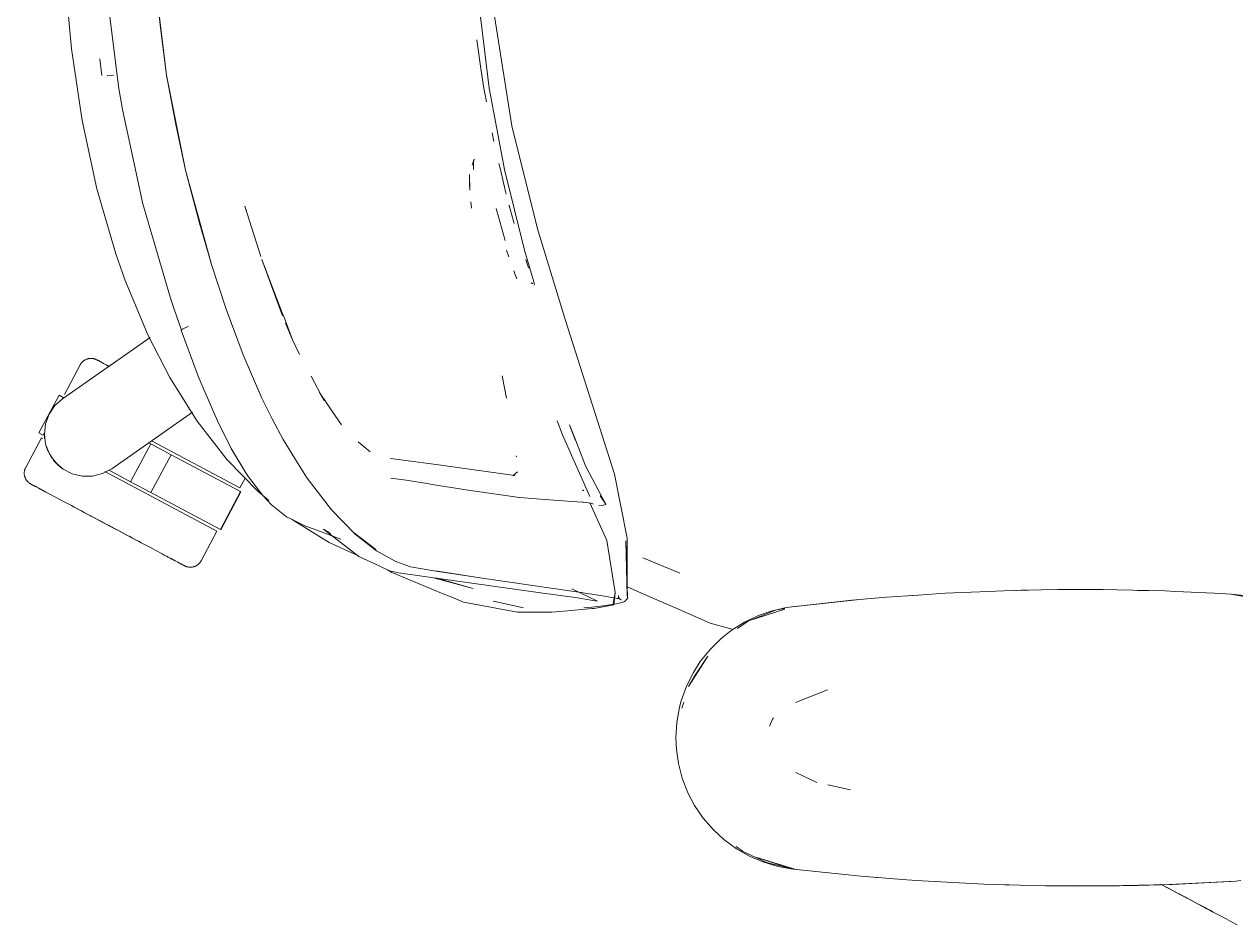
# Model space of a CAD drawing. Header units: millimetres. Extents: x 155927 to 295199, y -4084 to 97293.
# Drawn here: x 190773 to 191169.2, y 11001.5 to 11296 of the extents above; entities that cross this region are included whole.
import ezdxf

# ---------------------------------------------------------------- set-up
doc = ezdxf.new("R2010")
doc.units = ezdxf.units.MM
doc.header["$MEASUREMENT"] = 0
doc.layers.add('G-IMPT', color=8, linetype='CONTINUOUS', lineweight=9)
doc.layers.add('I-FURN', color=8, linetype='CONTINUOUS', lineweight=9)

msp = doc.modelspace()

# ---------------------------------------------------------------- linework, layer by layer
at = {"layer": 'G-IMPT'}
for p, q in [((190788.44, 11287.95), (190786.18, 11313.52)), ((190815.7, 11310.84), (190819.53, 11279.25)), ((190815.74, 11310.88), (190819.53, 11279.33)), ((190815.74, 11310.88), (190817.58, 11294.8)), ((190800.18, 11305.14), (190803.99, 11274.97)), ((190925.09, 11275.11), (190921.79, 11302.03)), ((190932.49, 11262.76), (190926.49, 11300.67)), ((190819.53, 11279.33), (190817.58, 11294.8)), ((190921.18, 11289.26), (190920.99, 11290.92)), ((190791.93, 11264.53), (190788.44, 11287.95)), ((190922.47, 11280.74), (190921.18, 11289.26)), ((190798.34, 11279.24), (190797.69, 11284.66)), ((190802.2, 11279.29), (190800.1, 11279.21)), ((190800.1, 11279.21), (190800.21, 11279.21)), ((190825.7, 11248.2), (190819.53, 11279.33)), ((190819.53, 11279.33), (190822.62, 11263.22)), ((190825.7, 11248.2), (190819.53, 11279.25)), ((190922.47, 11280.74), (190923.32, 11275.11)), ((190923.32, 11275.11), (190923.57, 11273.48)), ((190930.02, 11248.44), (190925.09, 11275.11)), ((190803.99, 11274.97), (190805.18, 11268.05)), ((190924.12, 11270.58), (190923.57, 11273.48)), ((190811.84, 11237.26), (190805.18, 11268.05)), ((190796.75, 11242.16), (190791.93, 11264.53)), ((190825.7, 11248.2), (190822.62, 11263.22)), ((190926.05, 11260.48), (190926.58, 11257.66)), ((190932.49, 11262.76), (190940.8, 11229.07)), ((190920.14, 11251.85), (190919.45, 11249.9)), ((190919.92, 11250.8), (190920.14, 11251.85)), ((190830.35, 11230.95), (190825.7, 11248.2)), ((190825.7, 11248.2), (190834.08, 11217.7)), ((190825.7, 11248.2), (190834.13, 11217.79)), ((190919.88, 11248.63), (190919.89, 11248.49)), ((190919.92, 11250.8), (190919.89, 11248.49)), ((190928.25, 11250.43), (190928.7, 11248.46)), ((190930.26, 11241.7), (190928.7, 11248.46)), ((190930.02, 11248.44), (190936.57, 11222.12)), ((190918.6, 11246.79), (190918.69, 11241.73)), ((190918.6, 11246.79), (190918.6, 11244.01)), ((190918.69, 11241.73), (190918.6, 11244.01)), ((190802.92, 11220.92), (190796.75, 11242.16)), ((190930.26, 11241.7), (190930.59, 11240.41)), ((190811.84, 11237.26), (190820.79, 11206.44)), ((190845.15, 11236.52), (190846.23, 11233.08)), ((190845.15, 11236.52), (190850.4, 11220.03)), ((190919, 11237.94), (190919.21, 11235.85)), ((190930.29, 11225.22), (190927.36, 11235.69)), ((190931.56, 11236.69), (190931.51, 11236.86)), ((190931.87, 11235.55), (190931.56, 11236.69)), ((190931.87, 11235.55), (190932.99, 11231.55)), ((190932.99, 11231.55), (190933.2, 11230.86)), ((190830.35, 11230.95), (190834.13, 11217.79)), ((190949.98, 11199.1), (190940.8, 11229.07)), ((190802.92, 11220.92), (190805.99, 11212.19)), ((190930.73, 11222.13), (190931.46, 11219.92)), ((190936.57, 11222.12), (190939.64, 11211.69)), ((190834.08, 11217.7), (190839.09, 11202.79)), ((190850.68, 11219.04), (190857.5, 11200.64)), ((190850.68, 11219.04), (190857.39, 11201.59)), ((190937.73, 11216.92), (190936.99, 11219.02)), ((190937.73, 11216.92), (190937.97, 11216.26)), ((190805.99, 11212.19), (190813.51, 11194.21)), ((190933.44, 11214.37), (190933.07, 11215.38)), ((190933.44, 11214.37), (190934.06, 11212.71)), ((190939.71, 11211.42), (190939.64, 11211.69)), ((190938.75, 11211.44), (190938.96, 11211.29)), ((190938.75, 11211.44), (190939.36, 11211.05)), ((190939.78, 11211.13), (190939.71, 11211.42)), ((190939.75, 11210.67), (190939.84, 11210.9)), ((190939.84, 11210.9), (190939.78, 11211.13)), ((190820.79, 11206.44), (190821.98, 11202.83)), ((190824.39, 11195.9), (190821.98, 11202.83)), ((190844.55, 11187.91), (190839.09, 11202.79)), ((190857.39, 11201.59), (190858.06, 11199.87)), ((190860.78, 11192.79), (190858.06, 11199.87)), ((190824.35, 11195.9), (190824.38, 11196.03)), ((190829.92, 11180.94), (190824.35, 11195.9)), ((190824.38, 11196.03), (190824.79, 11196.3)), ((190824.38, 11196.03), (190824.4, 11196.08)), ((190824.38, 11196.03), (190824.39, 11195.9)), ((190824.79, 11196.3), (190824.4, 11196.08)), ((190825.62, 11196.68), (190824.79, 11196.3)), ((190824.97, 11196.4), (190824.79, 11196.3)), ((190825.62, 11196.68), (190824.97, 11196.4)), ((190825.62, 11196.68), (190826.67, 11197.11)), ((190825.62, 11196.68), (190826.08, 11196.88)), ((190826.67, 11197.11), (190826.08, 11196.88)), ((190860.78, 11192.79), (190858.47, 11198.23)), ((190949.98, 11199.1), (190965.97, 11148.86)), ((190820.6, 11180.44), (190813.51, 11194.21)), ((190862.98, 11187.94), (190860.78, 11192.79)), ((190844.55, 11187.91), (190850.73, 11173.68)), ((190829.58, 11166.14), (190820.6, 11180.44)), ((190831.4, 11177.25), (190829.92, 11180.94)), ((190866.85, 11180.89), (190871.04, 11172.79)), ((190929.26, 11180.99), (190930.67, 11173.73)), ((190836.17, 11166.3), (190831.4, 11177.25)), ((190854.12, 11166.95), (190850.73, 11173.68)), ((190869.53, 11175.56), (190872.09, 11171.81)), ((190869.53, 11175.56), (190871.04, 11172.79)), ((190872.09, 11171.81), (190872.48, 11171.23)), ((190872.48, 11171.23), (190875.98, 11166.1)), ((190829.58, 11166.14), (190839.38, 11153.54)), ((190836.39, 11165.85), (190836.17, 11166.3)), ((190836.17, 11166.3), (190840.7, 11157.24)), ((190836.17, 11166.3), (190840.39, 11157.84)), ((190836.39, 11165.85), (190840.7, 11157.24)), ((190854.12, 11166.95), (190857.68, 11160.16)), ((190875.98, 11166.1), (190876.73, 11164.99)), ((190947.25, 11166.26), (190949, 11161.68)), ((190953.29, 11160.04), (190951.27, 11164.94)), ((190951.27, 11164.94), (190953.3, 11159.84)), ((190953.3, 11159.84), (190951.5, 11164.37)), ((190861.45, 11153.93), (190857.68, 11160.16)), ((190949, 11161.68), (190957.92, 11141.52)), ((190840.7, 11157.24), (190840.39, 11157.84)), ((190840.7, 11157.24), (190845.43, 11149.25)), ((190882.25, 11159.46), (190886.16, 11156.13)), ((190956.55, 11151.57), (190953.29, 11160.04)), ((190849.34, 11143.25), (190839.38, 11153.54)), ((190861.45, 11153.93), (190865.34, 11147.84)), ((190906.11, 11152.19), (190892.75, 11153.96)), ((190892.75, 11153.96), (190893.22, 11153.82)), ((190933.94, 11154.51), (190933.9, 11154.86)), ((190846.3, 11147.96), (190845.43, 11149.25)), ((190906.11, 11152.19), (190933.44, 11148.45)), ((190934.29, 11149.56), (190932.73, 11148.32)), ((190932.94, 11148.36), (190933.18, 11148.4)), ((190933.44, 11148.45), (190933.18, 11148.4)), ((190956.55, 11151.57), (190961.83, 11141.46)), ((190965.97, 11148.86), (190970.17, 11127.9)), ((190851.01, 11141.83), (190846.3, 11147.96)), ((190865.5, 11147.58), (190865.34, 11147.84)), ((190873.53, 11137.14), (190865.5, 11147.58)), ((190897.92, 11146.83), (190892.84, 11147.58)), ((190897.92, 11146.83), (190904.75, 11145.77)), ((190904.75, 11145.77), (190906.41, 11145.51)), ((190918.19, 11143.64), (190906.41, 11145.51)), ((190853.01, 11140.25), (190849.34, 11143.25)), ((190851.01, 11141.83), (190853.91, 11138.8)), ((190919.74, 11143.39), (190918.19, 11143.64)), ((190934.95, 11141.18), (190919.74, 11143.39)), ((190934.95, 11141.18), (190935.03, 11141.17)), ((190935.03, 11141.17), (190943.28, 11140.56)), ((190952.12, 11139.92), (190943.28, 11140.56)), ((190955.54, 11143.69), (190955.98, 11143.42)), ((190963.18, 11139.01), (190961.33, 11141.71)), ((190963.18, 11139.01), (190961.83, 11141.46)), ((190858.77, 11134.94), (190853.91, 11138.8)), ((190881.26, 11129.24), (190873.53, 11137.14)), ((190952.12, 11139.92), (190955.53, 11139.67)), ((190955.9, 11139.63), (190955.53, 11139.67)), ((190955.9, 11139.63), (190958.36, 11139.34)), ((190963.54, 11127.2), (190957.95, 11139.49)), ((190958.36, 11139.34), (190958.42, 11139.32)), ((190959.19, 11139.04), (190958.42, 11139.32)), ((190960.93, 11138.57), (190962.46, 11138.73)), ((190962.46, 11138.73), (190963.15, 11138.88)), ((190963.15, 11138.88), (190963.18, 11139.01)), ((190963.18, 11139.01), (190963.21, 11139.18)), ((190859.91, 11134.33), (190858.77, 11134.94)), ((190859.91, 11134.33), (190862.34, 11133.15)), ((190861.26, 11133.63), (190860.5, 11134.13)), ((190861.26, 11133.63), (190872.71, 11126.51)), ((190862.34, 11133.15), (190864.57, 11132.08)), ((190876.48, 11127.57), (190864.57, 11132.08)), ((190870.82, 11130.8), (190882.47, 11121.89)), ((190870.82, 11130.8), (190873.16, 11129.46)), ((190888, 11124.15), (190881.05, 11129.55)), ((190881.05, 11129.55), (190884.62, 11126.74)), ((190881.26, 11129.24), (190888.23, 11123.82)), ((190872.71, 11126.51), (190881.34, 11122.53)), ((190888, 11124.15), (190884.62, 11126.74)), ((190963.54, 11127.2), (190966.25, 11110.15)), ((190969.73, 11127.01), (190970.31, 11108.57)), ((190969.73, 11127.01), (190970.21, 11109.03)), ((190970.17, 11127.9), (190970.21, 11109.03)), ((190882.47, 11121.89), (190889.05, 11118.82)), ((190888.23, 11123.82), (190894.06, 11120.54)), ((190894.48, 11120.32), (190894.06, 11120.54)), ((190975.31, 11121.47), (190987.17, 11116.55)), ((190889.05, 11118.82), (190892.41, 11117.25)), ((190891.8, 11117.54), (190892.97, 11116.77)), ((190895.4, 11116.61), (190892.41, 11117.25)), ((190892.97, 11116.77), (190909.42, 11109.97)), ((190894.48, 11120.32), (190899.27, 11118.57)), ((190942.62, 11109.93), (190895.4, 11116.61)), ((190899.27, 11118.57), (190906.94, 11117.27)), ((190922.11, 11114.97), (190906.94, 11117.27)), ((190922.11, 11114.97), (190907.52, 11117.2)), ((190922.71, 11114.88), (190907.52, 11117.2)), ((190919.83, 11111.48), (190906.88, 11114.99)), ((190919.83, 11111.48), (190907.94, 11114.84)), ((190922.71, 11114.88), (190953.59, 11110.32)), ((190987.43, 11116.44), (190987.17, 11116.55)), ((190909.42, 11109.97), (190912.79, 11108.58)), ((190942.62, 11109.93), (190953.28, 11108.49)), ((190952.04, 11111.3), (190960.47, 11107.3)), ((190953.59, 11110.32), (190961.44, 11109.21)), ((190967.71, 11108.1), (190961.44, 11109.21)), ((190965.57, 11106.57), (190966.25, 11110.15)), ((190965.57, 11106.57), (190966.19, 11110.12)), ((190966.19, 11110.12), (190965.8, 11106.16)), ((190967.36, 11108.65), (190967.28, 11109.15)), ((190967.36, 11108.65), (190967.68, 11108.11)), ((190970.34, 11108.45), (190970.15, 11109.32)), ((190970.15, 11109.32), (190970.17, 11109.21)), ((190970.21, 11109.03), (190970.17, 11109.21)), ((190978.37, 11108.44), (190970.2, 11112.01)), ((190970.31, 11108.57), (190970.21, 11109.03)), ((191065.29, 11109.31), (191055, 11108.58)), ((191063.25, 11109.17), (191061.83, 11109.04)), ((191063.25, 11109.17), (191065.15, 11109.26)), ((191065.29, 11109.31), (191074.16, 11109.87)), ((191085.47, 11110.41), (191074.16, 11109.87)), ((191085.47, 11110.41), (191093.34, 11110.7)), ((191105.65, 11111), (191093.34, 11110.7)), ((191097.21, 11110.78), (191098.87, 11110.86)), ((191098.87, 11110.86), (191100.95, 11110.86)), ((191105.65, 11111), (191111.12, 11111.07)), ((191125.84, 11111.08), (191111.12, 11111.07)), ((191130.35, 11111.02), (191125.84, 11111.08)), ((191130.35, 11111.02), (191146.02, 11110.64)), ((191137.07, 11110.85), (191139.29, 11110.85)), ((191142.62, 11110.7), (191139.29, 11110.85)), ((191146.02, 11110.64), (191149.56, 11110.52)), ((191162.12, 11109.91), (191149.56, 11110.52)), ((191162.12, 11109.91), (191167.79, 11109.62)), ((191174.91, 11108.25), (191167.56, 11109.62)), ((191167.79, 11109.62), (191171.79, 11109.12)), ((190916.65, 11106.99), (190912.79, 11108.58)), ((190934.34, 11103.75), (190916.65, 11106.99)), ((190926.9, 11107.2), (190926.32, 11107.36)), ((190936.21, 11105.16), (190926.9, 11107.2)), ((190949.44, 11104.06), (190958.76, 11104.87)), ((190954.58, 11108.28), (190953.28, 11108.49)), ((190959.6, 11107.45), (190954.58, 11108.28)), ((190958.59, 11105.38), (190956, 11105.17)), ((190958.59, 11105.38), (190963.28, 11105.9)), ((190958.76, 11104.87), (190959.23, 11104.91)), ((190963.48, 11105.72), (190959.23, 11104.91)), ((190960.47, 11107.3), (190959.6, 11107.45)), ((190963.89, 11105.98), (190963.28, 11105.9)), ((190963.48, 11105.72), (190965.8, 11106.16)), ((190963.89, 11105.98), (190967.17, 11106.51)), ((190967.09, 11108.27), (190968.18, 11107.71)), ((190967.09, 11108.27), (190967.71, 11108.1)), ((190967.17, 11106.51), (190969.03, 11107.06)), ((190967.68, 11108.11), (190968.18, 11107.71)), ((190969.57, 11107.39), (190969.03, 11107.06)), ((190969.57, 11107.39), (190969.94, 11107.88)), ((190970.34, 11108.45), (190969.94, 11107.88)), ((190986.2, 11105.02), (190978.37, 11108.44)), ((190997.33, 11100.16), (190986.2, 11105.02)), ((191022.17, 11105.24), (191017.2, 11104.09)), ((191021.71, 11104.95), (191019.03, 11104.45)), ((191022.17, 11105.24), (191045.12, 11107.7)), ((191022.17, 11105.24), (191043.6, 11107.59)), ((191022.17, 11105.24), (191024.98, 11105.57)), ((191045.12, 11107.7), (191024.98, 11105.57)), ((191043.6, 11107.59), (191055, 11108.58)), ((190934.34, 11103.75), (190941.31, 11103.72)), ((190945.48, 11103.72), (190941.31, 11103.72)), ((190949.44, 11104.06), (190945.48, 11103.72)), ((191009.81, 11100.84), (191006.24, 11098.42)), ((191008.49, 11100.45), (191013.07, 11102.64)), ((191009.81, 11100.84), (191021.67, 11104.66)), ((191009.81, 11100.84), (191012.52, 11101.74)), ((191019.03, 11104.45), (191010.85, 11101.25)), ((191012.52, 11101.74), (191021.67, 11104.66)), ((191013.07, 11102.64), (191017.2, 11104.09)), ((190997.33, 11100.16), (191004.49, 11098.1)), ((191000.86, 11095.09), (191004.17, 11097.72)), ((191008.49, 11100.45), (191004.17, 11097.72)), ((190997.25, 11091.55), (191000.86, 11095.09)), ((190990.2, 11079.42), (190996.53, 11089.37)), ((190992.36, 11083.09), (190996.53, 11089.37)), ((190997.25, 11091.55), (190994.06, 11087.57)), ((190991.8, 11084.02), (190994.06, 11087.57)), ((190989.56, 11079.51), (190991.8, 11084.02)), ((190990.2, 11079.42), (190992.36, 11083.09)), ((190989.56, 11079.51), (190987.85, 11074.74)), ((191035.69, 11078.34), (191025.26, 11074.2)), ((190987.28, 11072.61), (190987.85, 11074.74)), ((190988.65, 11074.3), (190988.03, 11072.27)), ((190986.4, 11067.66), (190987.28, 11072.61)), ((191017.74, 11068.67), (191018.03, 11069.12)), ((190986.11, 11062.62), (190986.4, 11067.66)), ((191016.72, 11066.45), (191017.74, 11068.67)), ((190986.11, 11062.62), (190986.28, 11058.78)), ((190986.93, 11054.26), (190986.28, 11058.78)), ((190986.93, 11054.26), (190988.19, 11049.4)), ((190990.02, 11044.68), (190988.19, 11049.4)), ((191025.35, 11051.25), (191032.14, 11047.98)), ((191043.18, 11045.64), (191035.75, 11047.21)), ((190992.21, 11040.52), (190990.02, 11044.68)), ((190992.21, 11040.52), (190995.04, 11036.35)), ((190995.04, 11036.35), (190998.36, 11032.52)), ((191001.8, 11029.35), (190998.36, 11032.52)), ((191001.8, 11029.35), (191005.88, 11026.36)), ((191005.84, 11027.05), (191007.95, 11025.45)), ((191010.33, 11023.84), (191005.88, 11026.36)), ((191016.01, 11021.72), (191007.95, 11025.45)), ((191010.33, 11023.84), (191014.56, 11022.03)), ((191024.98, 11019.67), (191012.52, 11023.5)), ((191012.52, 11023.5), (191021.67, 11020.59)), ((191014.56, 11022.03), (191019.43, 11020.57)), ((191016.01, 11021.72), (191024.42, 11019.8)), ((191024.47, 11019.67), (191019.43, 11020.57)), ((191024.98, 11019.67), (191021.67, 11020.59)), ((191042.4, 11017.77), (191024.47, 11019.67)), ((191046.53, 11017.42), (191042.4, 11017.77)), ((191061.58, 11016.17), (191046.53, 11017.42)), ((191053.4, 11016.82), (191051.72, 11016.99)), ((191061.58, 11016.17), (191066.67, 11015.85)), ((191066.67, 11015.85), (191080.81, 11015.04)), ((191086.83, 11014.78), (191080.81, 11015.04)), ((191086.83, 11014.78), (191098.59, 11014.39)), ((191091.72, 11014.64), (191093.65, 11014.53)), ((191093.65, 11014.53), (191095.15, 11014.52)), ((191107.01, 11014.23), (191098.59, 11014.39)), ((191107.01, 11014.23), (191137.03, 11014.35)), ((191107.01, 11014.23), (191127.2, 11014.18)), ((191107.01, 11014.23), (191117.8, 11014.14)), ((191137.03, 11014.35), (191117.8, 11014.14)), ((191127.2, 11014.18), (191148.59, 11014.69)), ((191127.2, 11014.18), (191147.38, 11014.65)), ((191127.2, 11014.18), (191137.03, 11014.35)), ((191127.2, 11014.22), (191129.23, 11014.2)), ((191129.23, 11014.2), (191131.14, 11014.27)), ((191137.03, 11014.35), (191148.59, 11014.69)), ((191147.38, 11014.65), (191169.17, 11015.74)), ((191147.38, 11014.65), (191167.56, 11015.62)), ((191148.59, 11014.69), (191147.38, 11014.65)), ((191148.59, 11014.69), (191169.17, 11015.74)), ((191169.17, 11015.74), (191167.56, 11015.62)), ((191169.17, 11015.74), (191170.81, 11015.99))]:
    msp.add_line(p, q, dxfattribs=at)
at = {"layer": 'I-FURN'}
for p, q in [((190785.55, 11173.52), (190814.14, 11193.54)), ((190791.29, 11184.57), (190786.14, 11174.88)), ((190791.29, 11184.57), (190791.37, 11184.71)), ((190791.37, 11184.71), (190791.45, 11184.84)), ((190791.45, 11184.84), (190791.54, 11184.98)), ((190791.54, 11184.98), (190791.63, 11185.11)), ((190791.63, 11185.11), (190791.73, 11185.24)), ((190791.73, 11185.24), (190791.84, 11185.36)), ((190791.84, 11185.36), (190791.95, 11185.48)), ((190791.95, 11185.48), (190792.06, 11185.59)), ((190792.06, 11185.59), (190792.18, 11185.7)), ((190792.18, 11185.7), (190792.3, 11185.8)), ((190792.3, 11185.8), (190792.43, 11185.9)), ((190792.43, 11185.9), (190792.56, 11186)), ((190792.56, 11186), (190792.7, 11186.08)), ((190792.7, 11186.08), (190792.84, 11186.17)), ((190792.84, 11186.17), (190792.98, 11186.24)), ((190792.98, 11186.24), (190793.12, 11186.32)), ((190793.12, 11186.32), (190793.27, 11186.38)), ((190793.27, 11186.38), (190793.42, 11186.44)), ((190793.42, 11186.44), (190793.57, 11186.5)), ((190793.57, 11186.5), (190793.72, 11186.54)), ((190793.72, 11186.54), (190793.88, 11186.59)), ((190793.88, 11186.59), (190794.04, 11186.62)), ((190794.04, 11186.62), (190794.19, 11186.65)), ((190794.19, 11186.65), (190794.35, 11186.67)), ((190794.35, 11186.67), (190794.51, 11186.69)), ((190794.51, 11186.69), (190794.68, 11186.7)), ((190794.68, 11186.7), (190794.84, 11186.7)), ((190794.84, 11186.7), (190795, 11186.7)), ((190795, 11186.7), (190795.16, 11186.69)), ((190795.16, 11186.69), (190795.32, 11186.68)), ((190795.32, 11186.68), (190795.48, 11186.65)), ((190795.48, 11186.65), (190795.64, 11186.63)), ((190795.64, 11186.63), (190795.8, 11186.59)), ((190795.8, 11186.59), (190795.95, 11186.55)), ((190795.95, 11186.55), (190796.11, 11186.5)), ((190796.11, 11186.5), (190796.26, 11186.45)), ((190796.26, 11186.45), (190796.41, 11186.39)), ((190796.41, 11186.39), (190796.55, 11186.32)), ((190796.55, 11186.32), (190796.7, 11186.25)), ((190796.7, 11186.25), (190796.74, 11186.23)), ((190796.74, 11186.23), (190796.76, 11186.22)), ((190796.79, 11186.21), (190796.74, 11186.23)), ((190796.74, 11186.23), (190796.74, 11186.23)), ((190796.76, 11186.22), (190796.82, 11186.19)), ((190796.87, 11186.16), (190796.79, 11186.21)), ((190796.82, 11186.19), (190796.92, 11186.14)), ((190796.99, 11186.1), (190796.87, 11186.16)), ((190796.92, 11186.14), (190797.06, 11186.06)), ((190797.15, 11186.01), (190796.99, 11186.1)), ((190797.06, 11186.06), (190797.24, 11185.97)), ((190797.35, 11185.91), (190797.15, 11186.01)), ((190797.24, 11185.97), (190797.46, 11185.85)), ((190797.59, 11185.78), (190797.35, 11185.91)), ((190797.46, 11185.85), (190797.72, 11185.71)), ((190797.87, 11185.63), (190797.59, 11185.78)), ((190797.72, 11185.71), (190798.01, 11185.55)), ((190798.19, 11185.46), (190797.87, 11185.63)), ((190798.01, 11185.55), (190798.35, 11185.38)), ((190798.55, 11185.27), (190798.19, 11185.46)), ((190798.35, 11185.38), (190798.72, 11185.18)), ((190798.94, 11185.06), (190798.55, 11185.27)), ((190798.72, 11185.18), (190799.13, 11184.96)), ((190799.37, 11184.83), (190798.94, 11185.06)), ((190799.13, 11184.96), (190799.58, 11184.72)), ((190799.83, 11184.59), (190799.37, 11184.83)), ((190799.58, 11184.72), (190800.06, 11184.47)), ((190800.33, 11184.32), (190799.83, 11184.59)), ((190800.06, 11184.47), (190800.58, 11184.19)), ((190800.87, 11184.03), (190800.33, 11184.32)), ((190784.39, 11174.68), (190777.81, 11162.32)), ((190783.04, 11171.26), (190785.55, 11173.52)), ((190784.39, 11174.68), (190785.78, 11173.94)), ((190785.78, 11173.94), (190785.7, 11173.98)), ((190779.96, 11165.31), (190781.14, 11168.48)), ((190781.14, 11168.48), (190783.04, 11171.26)), ((190828.03, 11169.1), (190801.6, 11150.59)), ((190779.58, 11161.96), (190779.96, 11165.31)), ((190778.63, 11160.75), (190773.48, 11151.07)), ((190779.21, 11161.58), (190777.81, 11162.32)), ((190778.63, 11160.75), (190779, 11160.55)), ((190779.12, 11161.62), (190779.21, 11161.58)), ((190779.21, 11161.58), (190779.61, 11162.33)), ((190780.01, 11158.62), (190779.58, 11161.96)), ((190781.22, 11155.47), (190780.01, 11158.62)), ((190814.36, 11158.74), (190807.79, 11146.38)), ((190813.94, 11158.96), (190814.36, 11158.74)), ((190814.36, 11158.74), (190821, 11155.21)), ((190814.83, 11159.62), (190843.53, 11144.36)), ((190783.16, 11152.71), (190781.22, 11155.47)), ((190781.7, 11154.63), (190784, 11151.85)), ((190785.7, 11150.49), (190783.16, 11152.71)), ((190821, 11155.21), (190814.43, 11142.85)), ((190821, 11155.21), (190843.71, 11143.13)), ((190773, 11149.17), (190773.01, 11149.33)), ((190773.01, 11149.01), (190773, 11149.17)), ((190773.01, 11149.33), (190773.02, 11149.49)), ((190773.02, 11148.84), (190773.01, 11149.01)), ((190773.02, 11149.49), (190773.03, 11149.65)), ((190773.03, 11148.68), (190773.02, 11148.84)), ((190773.03, 11149.65), (190773.05, 11149.81)), ((190773.06, 11148.52), (190773.03, 11148.68)), ((190773.05, 11149.81), (190773.08, 11149.97)), ((190773.09, 11148.37), (190773.06, 11148.52)), ((190773.08, 11149.97), (190773.12, 11150.12)), ((190773.12, 11148.21), (190773.09, 11148.37)), ((190773.12, 11150.12), (190773.16, 11150.28)), ((190773.16, 11150.28), (190773.21, 11150.43)), ((190773.21, 11150.43), (190773.26, 11150.59)), ((190773.26, 11150.59), (190773.32, 11150.74)), ((190773.32, 11150.74), (190773.38, 11150.88)), ((190773.38, 11150.88), (190773.46, 11151.03)), ((190773.46, 11151.03), (190773.48, 11151.07)), ((190784, 11151.85), (190785.42, 11150.69)), ((190788.7, 11148.94), (190785.7, 11150.49)), ((190791.98, 11148.15), (190788.7, 11148.94)), ((190798.62, 11149.01), (190795.35, 11148.18)), ((190801.6, 11150.59), (190798.62, 11149.01)), ((190799.41, 11149.7), (190836.02, 11130.24)), ((190807.79, 11146.38), (190800.73, 11150.13)), ((190773.16, 11148.05), (190773.12, 11148.21)), ((190773.21, 11147.9), (190773.16, 11148.05)), ((190773.26, 11147.75), (190773.21, 11147.9)), ((190773.32, 11147.6), (190773.26, 11147.75)), ((190773.39, 11147.45), (190773.32, 11147.6)), ((190773.46, 11147.31), (190773.39, 11147.45)), ((190773.54, 11147.17), (190773.46, 11147.31)), ((190773.62, 11147.03), (190773.54, 11147.17)), ((190773.71, 11146.89), (190773.62, 11147.03)), ((190773.81, 11146.76), (190773.71, 11146.89)), ((190773.91, 11146.63), (190773.81, 11146.76)), ((190774.01, 11146.51), (190773.91, 11146.63)), ((190774.12, 11146.39), (190774.01, 11146.51)), ((190774.23, 11146.28), (190774.12, 11146.39)), ((190774.35, 11146.17), (190774.23, 11146.28)), ((190774.47, 11146.06), (190774.35, 11146.17)), ((190774.6, 11145.96), (190774.47, 11146.06)), ((190774.73, 11145.87), (190774.6, 11145.96)), ((190774.86, 11145.78), (190774.73, 11145.87)), ((190775, 11145.7), (190774.86, 11145.78)), ((190775.14, 11145.62), (190775, 11145.7)), ((190775.15, 11145.61), (190775.14, 11145.62)), ((190775.14, 11145.62), (190775.16, 11145.61)), ((190775.19, 11145.59), (190775.15, 11145.61)), ((190775.16, 11145.61), (190775.22, 11145.57)), ((190775.27, 11145.55), (190775.19, 11145.59)), ((190775.22, 11145.57), (190775.32, 11145.52)), ((190775.39, 11145.48), (190775.27, 11145.55)), ((190775.32, 11145.52), (190775.46, 11145.45)), ((190775.56, 11145.4), (190775.39, 11145.48)), ((190775.46, 11145.45), (190775.64, 11145.35)), ((190775.76, 11145.29), (190775.56, 11145.4)), ((190775.64, 11145.35), (190775.86, 11145.23)), ((190776, 11145.16), (190775.76, 11145.29)), ((190775.86, 11145.23), (190776.12, 11145.1)), ((190776.28, 11145.01), (190776, 11145.16)), ((190776.12, 11145.1), (190776.42, 11144.94)), ((190776.59, 11144.84), (190776.28, 11145.01)), ((190776.42, 11144.94), (190776.75, 11144.76)), ((190776.95, 11144.66), (190776.59, 11144.84)), ((190776.75, 11144.76), (190777.13, 11144.56)), ((190777.34, 11144.45), (190776.95, 11144.66)), ((190777.13, 11144.56), (190777.54, 11144.34)), ((190777.77, 11144.22), (190777.34, 11144.45)), ((190777.54, 11144.34), (190777.98, 11144.11)), ((190795.35, 11148.18), (190791.98, 11148.15)), ((190814.43, 11142.85), (190807.79, 11146.38)), ((190843.53, 11144.36), (190845.21, 11147.52)), ((190778.24, 11143.97), (190777.77, 11144.22)), ((190777.98, 11144.11), (190778.46, 11143.85)), ((190778.74, 11143.7), (190778.24, 11143.97)), ((190778.46, 11143.85), (190778.98, 11143.58)), ((190779.27, 11143.42), (190778.74, 11143.7)), ((190778.98, 11143.58), (190779.53, 11143.28)), ((190779.84, 11143.12), (190779.27, 11143.42)), ((190779.53, 11143.28), (190780.12, 11142.97)), ((190780.12, 11142.97), (190780.73, 11142.64)), ((190780.73, 11142.64), (190781.38, 11142.3)), ((190781.38, 11142.3), (190782.06, 11141.94)), ((190782.06, 11141.94), (190782.77, 11141.56)), ((190782.77, 11141.56), (190783.5, 11141.17)), ((190783.5, 11141.17), (190784.26, 11140.77)), ((190784.26, 11140.77), (190785.05, 11140.35)), ((190785.05, 11140.35), (190785.86, 11139.92)), ((190837.14, 11130.77), (190814.43, 11142.85)), ((190843.71, 11143.13), (190837.14, 11130.77)), ((190837.31, 11130.68), (190843.88, 11143.04)), ((190785.86, 11139.92), (190786.7, 11139.47)), ((190786.7, 11139.47), (190787.55, 11139.02)), ((190787.55, 11139.02), (190788.43, 11138.55)), ((190788.43, 11138.55), (190789.33, 11138.07)), ((190789.82, 11137.81), (190788.91, 11138.29)), ((190789.33, 11138.07), (190790.24, 11137.59)), ((190790.74, 11137.32), (190789.82, 11137.81)), ((190790.24, 11137.59), (190791.17, 11137.09)), ((190791.68, 11136.82), (190790.74, 11137.32)), ((190791.17, 11137.09), (190792.11, 11136.59)), ((190792.63, 11136.32), (190791.68, 11136.82)), ((190792.11, 11136.59), (190793.07, 11136.08)), ((190793.59, 11135.81), (190792.63, 11136.32)), ((190793.07, 11136.08), (190794.04, 11135.57)), ((190794.57, 11135.29), (190793.59, 11135.81)), ((190794.04, 11135.57), (190795.02, 11135.05)), ((190795.55, 11134.76), (190794.57, 11135.29)), ((190795.02, 11135.05), (190796.01, 11134.52)), ((190796.54, 11134.24), (190795.55, 11134.76)), ((190796.01, 11134.52), (190797, 11133.99)), ((190797.54, 11133.71), (190796.54, 11134.24)), ((190797, 11133.99), (190798, 11133.46)), ((190798.54, 11133.18), (190797.54, 11133.71)), ((190798, 11133.46), (190799, 11132.93)), ((190799.54, 11132.64), (190798.54, 11133.18)), ((190799, 11132.93), (190800.01, 11132.4)), ((190800.55, 11132.11), (190799.54, 11132.64)), ((190800.01, 11132.4), (190801.01, 11131.86)), ((190801.56, 11131.57), (190800.55, 11132.11)), ((190801.01, 11131.86), (190802.02, 11131.33)), ((190802.56, 11131.04), (190801.56, 11131.57)), ((190802.02, 11131.33), (190803.02, 11130.79)), ((190803.56, 11130.51), (190802.56, 11131.04)), ((190803.02, 11130.79), (190804.02, 11130.26)), ((190804.55, 11129.98), (190803.56, 11130.51)), ((190804.02, 11130.26), (190805.01, 11129.74)), ((190805.54, 11129.45), (190804.55, 11129.98)), ((190805.01, 11129.74), (190805.99, 11129.21)), ((190806.52, 11128.93), (190805.54, 11129.45)), ((190805.99, 11129.21), (190806.96, 11128.7)), ((190807.49, 11128.42), (190806.52, 11128.93)), ((190806.96, 11128.7), (190807.93, 11128.18)), ((190830.87, 11120.55), (190836.02, 11130.24)), ((190808.44, 11127.91), (190807.49, 11128.42)), ((190807.93, 11128.18), (190808.88, 11127.68)), ((190809.39, 11127.41), (190808.44, 11127.91)), ((190808.88, 11127.68), (190809.82, 11127.18)), ((190810.32, 11126.91), (190809.39, 11127.41)), ((190809.82, 11127.18), (190810.74, 11126.69)), ((190811.23, 11126.43), (190810.32, 11126.91)), ((190810.74, 11126.69), (190811.65, 11126.21)), ((190812.13, 11125.95), (190811.23, 11126.43)), ((190811.65, 11126.21), (190812.53, 11125.74)), ((190813, 11125.48), (190812.13, 11125.95)), ((190812.53, 11125.74), (190813.4, 11125.27)), ((190813.86, 11125.03), (190813, 11125.48)), ((190813.4, 11125.27), (190814.25, 11124.82)), ((190814.7, 11124.59), (190813.86, 11125.03)), ((190814.25, 11124.82), (190815.07, 11124.39)), ((190815.07, 11124.39), (190815.87, 11123.96)), ((190815.87, 11123.96), (190816.65, 11123.55)), ((190816.65, 11123.55), (190817.4, 11123.15)), ((190817.4, 11123.15), (190818.12, 11122.76)), ((190818.12, 11122.76), (190818.81, 11122.4)), ((190818.81, 11122.4), (190819.48, 11122.04)), ((190819.48, 11122.04), (190820.11, 11121.71)), ((190820.11, 11121.71), (190820.71, 11121.39)), ((190821.03, 11121.22), (190820.44, 11121.53)), ((190820.71, 11121.39), (190821.28, 11121.08)), ((190821.58, 11120.93), (190821.03, 11121.22)), ((190821.28, 11121.08), (190821.82, 11120.8)), ((190822.09, 11120.65), (190821.58, 11120.93)), ((190821.82, 11120.8), (190822.32, 11120.53)), ((190822.58, 11120.4), (190822.09, 11120.65)), ((190822.32, 11120.53), (190822.79, 11120.28)), ((190830.87, 11120.55), (190830.79, 11120.41)), ((190823.02, 11120.16), (190822.58, 11120.4)), ((190822.79, 11120.28), (190823.22, 11120.06)), ((190823.43, 11119.94), (190823.02, 11120.16)), ((190823.22, 11120.06), (190823.61, 11119.85)), ((190823.8, 11119.74), (190823.43, 11119.94)), ((190823.61, 11119.85), (190823.96, 11119.66)), ((190824.14, 11119.56), (190823.8, 11119.74)), ((190823.96, 11119.66), (190824.28, 11119.49)), ((190824.44, 11119.41), (190824.14, 11119.56)), ((190824.28, 11119.49), (190824.56, 11119.34)), ((190824.7, 11119.27), (190824.44, 11119.41)), ((190824.56, 11119.34), (190824.8, 11119.21)), ((190824.92, 11119.15), (190824.7, 11119.27)), ((190824.8, 11119.21), (190825, 11119.11)), ((190825.1, 11119.06), (190824.92, 11119.15)), ((190825, 11119.11), (190825.16, 11119.02)), ((190825.24, 11118.98), (190825.1, 11119.06)), ((190825.16, 11119.02), (190825.29, 11118.95)), ((190825.34, 11118.93), (190825.24, 11118.98)), ((190825.29, 11118.95), (190825.37, 11118.91)), ((190825.4, 11118.9), (190825.34, 11118.93)), ((190825.37, 11118.91), (190825.41, 11118.89)), ((190825.42, 11118.89), (190825.4, 11118.9)), ((190825.41, 11118.89), (190825.42, 11118.89)), ((190825.45, 11118.87), (190825.42, 11118.89)), ((190825.6, 11118.79), (190825.45, 11118.87)), ((190825.75, 11118.73), (190825.6, 11118.79)), ((190825.9, 11118.67), (190825.75, 11118.73)), ((190826.05, 11118.62), (190825.9, 11118.67)), ((190826.2, 11118.57), (190826.05, 11118.62)), ((190826.36, 11118.53), (190826.2, 11118.57)), ((190826.52, 11118.49), (190826.36, 11118.53)), ((190826.67, 11118.46), (190826.52, 11118.49)), ((190826.83, 11118.44), (190826.67, 11118.46)), ((190826.99, 11118.43), (190826.83, 11118.44)), ((190827.16, 11118.42), (190826.99, 11118.43)), ((190827.32, 11118.41), (190827.16, 11118.42)), ((190827.48, 11118.42), (190827.32, 11118.41)), ((190827.64, 11118.43), (190827.48, 11118.42)), ((190827.8, 11118.44), (190827.64, 11118.43)), ((190827.96, 11118.47), (190827.8, 11118.44)), ((190828.12, 11118.5), (190827.96, 11118.47)), ((190828.27, 11118.53), (190828.12, 11118.5)), ((190828.43, 11118.57), (190828.27, 11118.53)), ((190828.58, 11118.62), (190828.43, 11118.57)), ((190828.74, 11118.67), (190828.58, 11118.62)), ((190828.89, 11118.73), (190828.74, 11118.67)), ((190829.03, 11118.8), (190828.89, 11118.73)), ((190829.18, 11118.87), (190829.03, 11118.8)), ((190829.32, 11118.95), (190829.18, 11118.87)), ((190829.46, 11119.03), (190829.32, 11118.95)), ((190829.59, 11119.12), (190829.46, 11119.03)), ((190829.72, 11119.22), (190829.59, 11119.12)), ((190829.85, 11119.32), (190829.72, 11119.22)), ((190829.97, 11119.42), (190829.85, 11119.32)), ((190830.09, 11119.53), (190829.97, 11119.42)), ((190830.21, 11119.64), (190830.09, 11119.53)), ((190830.32, 11119.76), (190830.21, 11119.64)), ((190830.42, 11119.88), (190830.32, 11119.76)), ((190830.52, 11120.01), (190830.42, 11119.88)), ((190830.61, 11120.14), (190830.52, 11120.01)), ((190830.7, 11120.27), (190830.61, 11120.14)), ((190830.79, 11120.41), (190830.7, 11120.27)), ((191145.68, 11014.21), (191144.7, 11014.73)), ((191145.15, 11014.49), (191146.14, 11013.96)), ((191146.67, 11013.68), (191145.68, 11014.21)), ((191146.14, 11013.96), (191147.13, 11013.43)), ((191147.67, 11013.15), (191146.67, 11013.68)), ((191147.13, 11013.43), (191148.13, 11012.9)), ((191148.67, 11012.62), (191147.67, 11013.15)), ((191148.13, 11012.9), (191149.13, 11012.37)), ((191149.67, 11012.08), (191148.67, 11012.62)), ((191149.13, 11012.37), (191150.14, 11011.84)), ((191150.68, 11011.55), (191149.67, 11012.08)), ((191150.14, 11011.84), (191151.14, 11011.3)), ((191151.69, 11011.01), (191150.68, 11011.55)), ((191151.14, 11011.3), (191152.15, 11010.77)), ((191152.69, 11010.48), (191151.69, 11011.01)), ((191152.15, 11010.77), (191153.15, 11010.23)), ((191153.69, 11009.95), (191152.69, 11010.48)), ((191153.15, 11010.23), (191154.15, 11009.7)), ((191154.68, 11009.42), (191153.69, 11009.95)), ((191154.15, 11009.7), (191155.14, 11009.18)), ((191155.67, 11008.89), (191154.68, 11009.42)), ((191155.14, 11009.18), (191156.12, 11008.65)), ((191156.65, 11008.37), (191155.67, 11008.89)), ((191156.12, 11008.65), (191157.09, 11008.14)), ((191157.62, 11007.86), (191156.65, 11008.37)), ((191157.09, 11008.14), (191158.06, 11007.62)), ((191158.57, 11007.35), (191157.62, 11007.86)), ((191158.06, 11007.62), (191159.01, 11007.12)), ((191159.52, 11006.85), (191158.57, 11007.35)), ((191159.01, 11007.12), (191159.95, 11006.62)), ((191160.45, 11006.35), (191159.52, 11006.85)), ((191159.95, 11006.62), (191160.87, 11006.13)), ((191161.36, 11005.87), (191160.45, 11006.35)), ((191160.87, 11006.13), (191161.78, 11005.65)), ((191162.26, 11005.39), (191161.36, 11005.87)), ((191161.78, 11005.65), (191162.66, 11005.18)), ((191163.13, 11004.93), (191162.26, 11005.39)), ((191162.66, 11005.18), (191163.53, 11004.71)), ((191163.99, 11004.47), (191163.13, 11004.93)), ((191163.53, 11004.71), (191164.38, 11004.26)), ((191164.83, 11004.03), (191163.99, 11004.47)), ((191164.38, 11004.26), (191165.2, 11003.83)), ((191165.2, 11003.83), (191166, 11003.4)), ((191166, 11003.4), (191166.78, 11002.99)), ((191166.78, 11002.99), (191167.53, 11002.59)), ((191167.53, 11002.59), (191168.25, 11002.2)), ((191168.25, 11002.2), (191168.94, 11001.84)), ((191168.94, 11001.84), (191169.61, 11001.48))]:
    msp.add_line(p, q, dxfattribs=at)
for points in [[(190779.68, 11160.52), (190779.64, 11160.89), (190779.6, 11161.56), (190779.6, 11162.1), (190779.61, 11162.33)], [(190783.65, 11152.19), (190783.24, 11152.59), (190782.88, 11153), (190782.55, 11153.42)]]:
    msp.add_open_spline(points, degree=3, dxfattribs=at)
msp.add_open_spline([(190780.94, 11156.02), (190780.87, 11156.18), (190780.58, 11156.82), (190780.35, 11157.44), (190780.21, 11157.91)], degree=3, knots=[-0.5319761, -0.5319761, -0.5319761, -0.5319761, -0.5, -0.4, -0.4, -0.4, -0.4], dxfattribs=at)

doc.saveas('drawing.dxf')
